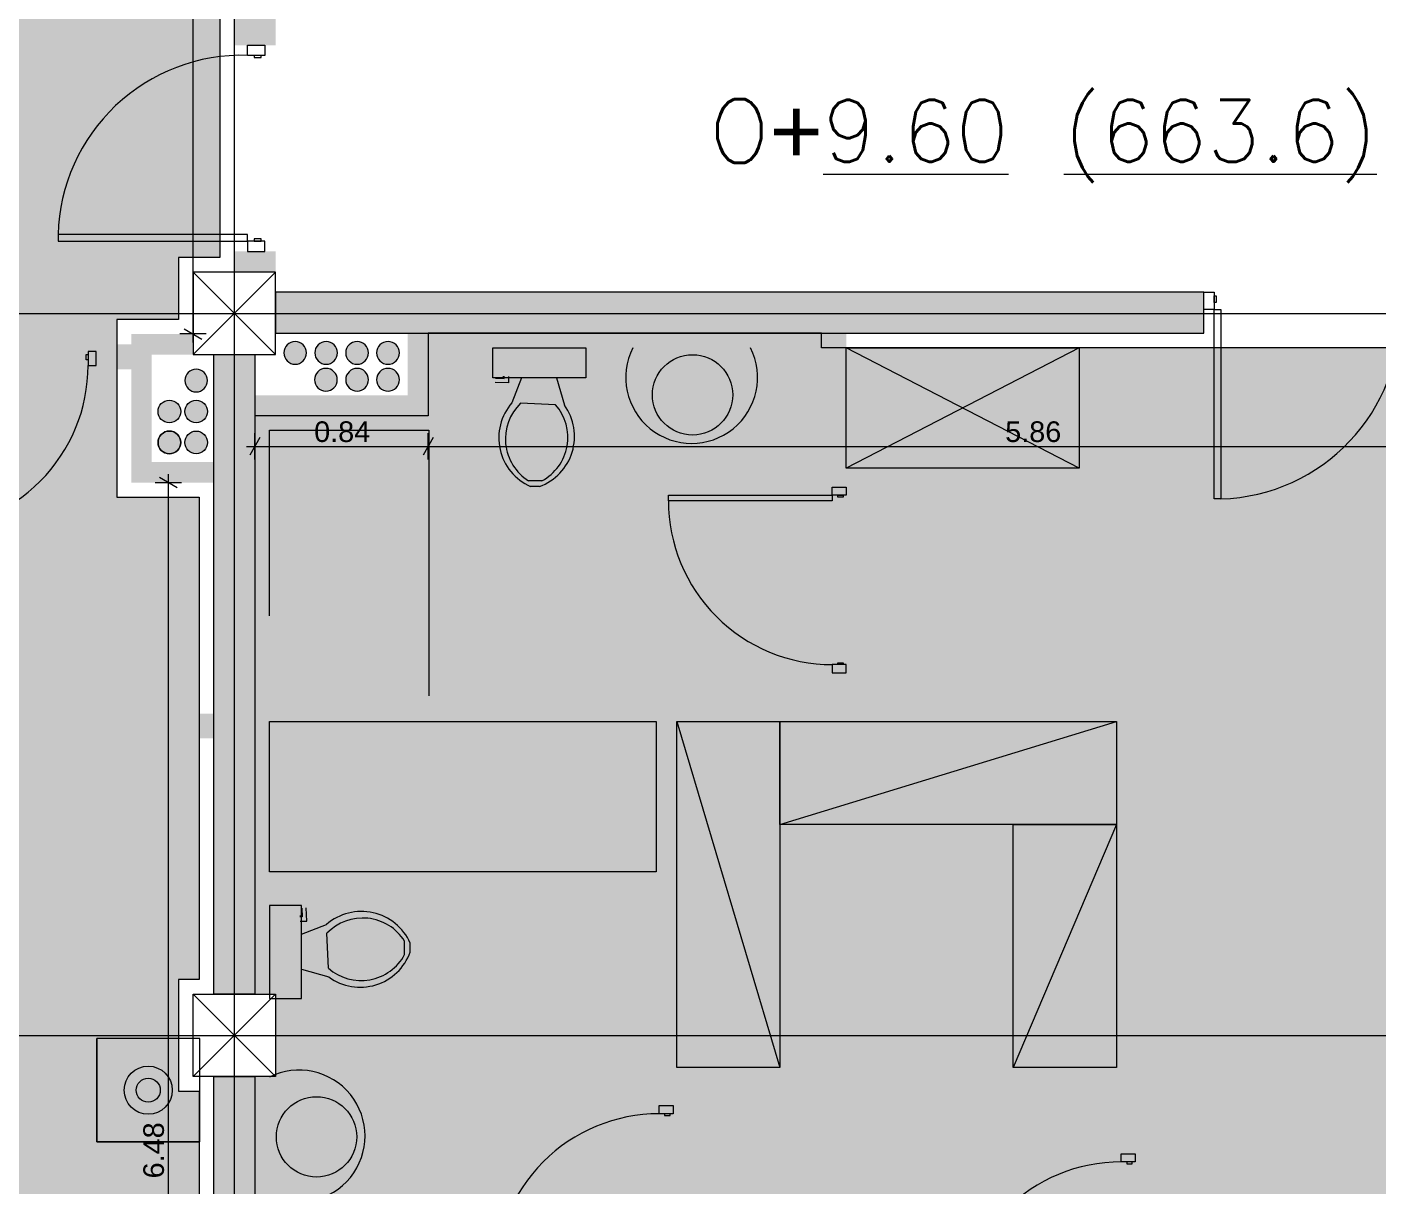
# Model space of a CAD drawing. Header units: millimetres. Extents: x 475616349 to 476941521, y 4620115302 to 4621446928.
# Drawn here: x 476524333 to 476530883, y 4620571105 to 4620576724 of the extents above; entities that cross this region are included whole.
import ezdxf

# ---------------------------------------------------------------- set-up
doc = ezdxf.new("R2010")
doc.units = ezdxf.units.MM
doc.header["$MEASUREMENT"] = 0
doc.set_wipeout_variables(frame=1)
doc.linetypes.add('Wipeout_Contour', pattern=[1000, 0, -1000])
for name, color, linetype, lineweight in [('0_Pen_No__2_Pen_No__7_Pen_No__2_Pen_No__7', 7, 'Continuous', 0), ('0_Pen_No__7_Pen_No__7_Pen_No__7', 7, 'Continuous', 0), ('2D Drafting - General_Pen_No__1_Pen_No__7', 7, 'Continuous', 0), ('2D Drafting - General_Pen_No__1_Pen_No__7_Pen_No__7', 7, 'Continuous', 0), ('2D Drafting - General_Pen_No__250_Pen_No__2_Pen_No__7', 7, 'Continuous', 0), ('2D Drafting - General_Pen_No__250_Pen_No__7_Pen_No__250', 7, 'Continuous', 0), ('2D Drafting - General_Pen_No__250_Pen_No__7_Pen_No__7', 7, 'Continuous', 0), ('2D Drafting - General_Pen_No__7_Pen_No__7_Pen_No__7', 7, 'Continuous', 0), ('Doors_Pen_No__7_Pen_No__7_Pen_No__7', 7, 'Continuous', 0), ('G-Anno-Nplt_Pen_No__151', 151, 'Continuous', 0), ('G-Anno-Nplt_Pen_No__4', 7, 'Continuous', 0), ('New_._Pen_No__1', 1, 'Continuous', 0), ('New_0_Pen_No__7', 7, 'Continuous', 0), ('New_2D Drafting - General_Pen_No__250_Pen_No__7_Pen_No__7', 7, 'Continuous', 0), ('New_Structural - Bearing_Pen_No__250', 7, 'Continuous', 0), ('New_zoma_Pen_No__4', 7, 'Continuous', 0), ('New_zoma_Pen_No__7', 7, 'Continuous', 0), ('shaxtebi da milebi_Pen_No__1_Pen_No__1_Pen_No__1', 1, 'Continuous', 0), ('shaxtebi da milebi_Pen_No__1_Pen_No__1_Pen_No__5', 5, 'Continuous', 0), ('shaxtebi da milebi_Pen_No__5_Pen_No__5_Pen_No__5', 5, 'Continuous', 0), ('zoma_Pen_No__5_Pen_No__5', 5, 'Continuous', 0)]:
    doc.layers.add(name, color=color, linetype=linetype, lineweight=lineweight)
doc.layers.add('New_zoma', color=7, linetype='Continuous')
doc.layers.add('shaxtebi da milebi_Pen_No__1_Pen_No__1_Pen_No__252', color=7, linetype='Continuous', lineweight=0, true_color=0x666666)
doc.layers.add('shaxtebi da milebi_Pen_No__5_Pen_No__5_Pen_No__252', color=7, linetype='Continuous', lineweight=0, true_color=0x666666)
doc.styles.add('GENERATED_STYLE_1', font='arial.ttf')
doc.dimstyles.new('GENERATED_STYLE__18', dxfattribs={"dimtxt": 100, "dimasz": 64.421331, "dimexe": 0.18, "dimexo": 3, "dimgap": 0.09, "dimtad": 1, "dimtih": 1, "dimtoh": 1, "dimlfac": 0.001, "dimzin": 0, "dimdsep": 46, "dimtxsty": 'GENERATED_STYLE_1', "dimblk": 'ARROWHEAD_2', "dimblk1": 'ARROWHEAD_2', "dimblk2": 'ARROWHEAD_2', "dimcen": 0.09, "dimclrd": 7, "dimclre": 7, "dimclrt": 7, "dimadec": 0, "dimazin": 0, "dimtfac": 1, "dimtdec": 4, "dimtmove": 0, "dimatfit": 3, "dimfxl": 1, "dimtolj": 1, "dimtzin": 0, "dimarcsym": 0})
doc.dimstyles.new('GENERATED_STYLE__19', dxfattribs={"dimtxt": 100, "dimasz": 64.421331, "dimexe": 0.18, "dimexo": 3, "dimgap": 0.09, "dimtad": 1, "dimlfac": 0.001, "dimzin": 0, "dimdsep": 46, "dimtxsty": 'GENERATED_STYLE_1', "dimblk": 'ARROWHEAD_2', "dimblk1": 'ARROWHEAD_2', "dimblk2": 'ARROWHEAD_2', "dimcen": 0.09, "dimclrd": 7, "dimclre": 7, "dimclrt": 7, "dimadec": 0, "dimazin": 0, "dimtfac": 1, "dimtdec": 4, "dimtmove": 0, "dimatfit": 3, "dimfxl": 1, "dimtolj": 1, "dimtzin": 0, "dimarcsym": 0})

# ---------------------------------------------------------------- blocks, each defined once
blk = doc.blocks.new('*D1750', base_point=(476577134.1, 4620325125.7))
at = {"layer": 'New_zoma_Pen_No__4', "color": 7, "linetype": 'Continuous', "lineweight": 0, "transparency": 16777216}
for p, q in [((476525180.7, 4620582211.1), (476525096, 4620582260)), ((476525138.4, 4620582235.6), (476525138.4, 4620582277)), ((476525201.9, 4620582235.6), (476525074.8, 4620582235.6)), ((476525138.4, 4620575235.6), (476525138.4, 4620582235.6)), ((476525201.9, 4620575235.6), (476525074.8, 4620575235.6)), ((476525096, 4620575260), (476525180.7, 4620575211.1)), ((476525138.4, 4620575194.1), (476525138.4, 4620575235.6))]:
    blk.add_line(p, q, dxfattribs=at)
at = {"layer": 'New_zoma_Pen_No__7', "color": 7, "lineweight": 0, "transparency": 16777216, "insert": (476525118.4, 4620578602.5), "char_height": 100, "attachment_point": 7, "rotation": 90, "style": 'GENERATED_STYLE_1'}
blk.add_mtext('\\A1;{\\pql;\\fArial|b0|i0|c0|p34;7.00}', dxfattribs=at)
blk = doc.blocks.new('ARROWHEAD_2')
at = {"color": 0, "linetype": 'Continuous', "lineweight": 0}
for p, q in [((0, 0), (-1, 0)), ((-0.38, -0.66), (0.38, 0.66))]:
    blk.add_line(p, q, dxfattribs=at)
blk = doc.blocks.new('*D1753', base_point=(476577134.1, 4620325125.7))
at = {"layer": 'New_zoma_Pen_No__4', "color": 7, "linetype": 'Continuous', "lineweight": 0, "transparency": 16777216}
for p, q in [((476525462.8, 4620574732.9), (476525413.9, 4620574648.1)), ((476525438.4, 4620574626.9), (476525438.4, 4620574754.1)), ((476526303, 4620574732.9), (476526254.1, 4620574648.1)), ((476526278.6, 4620574626.9), (476526278.6, 4620574754.1)), ((476525396.9, 4620574690.5), (476525438.4, 4620574690.5)), ((476525438.4, 4620574690.5), (476526278.6, 4620574690.5))]:
    blk.add_line(p, q, dxfattribs=at)
at = {"layer": 'New_zoma_Pen_No__7', "color": 7, "lineweight": 0, "transparency": 16777216, "insert": (476525725.4, 4620574710.5), "char_height": 100, "attachment_point": 7, "style": 'GENERATED_STYLE_1'}
blk.add_mtext('\\A1;{\\pql;\\fArial|b0|i0|c0|p34;0.84}', dxfattribs=at)
blk = doc.blocks.new('*D1754', base_point=(476577134.1, 4620325125.7))
at = {"layer": 'New_zoma_Pen_No__4', "color": 7, "linetype": 'Continuous', "lineweight": 0, "transparency": 16777216}
for p, q in [((476526303, 4620574732.9), (476526254.1, 4620574648.1)), ((476526278.6, 4620574626.9), (476526278.6, 4620574754.1)), ((476532162.8, 4620574732.9), (476532113.8, 4620574648.1)), ((476532138.3, 4620574626.9), (476532138.3, 4620574754.1)), ((476526278.6, 4620574690.5), (476532138.3, 4620574690.5))]:
    blk.add_line(p, q, dxfattribs=at)
at = {"layer": 'New_zoma_Pen_No__7', "color": 7, "lineweight": 0, "transparency": 16777216, "insert": (476529075.4, 4620574710.5), "char_height": 100, "attachment_point": 7, "style": 'GENERATED_STYLE_1'}
blk.add_mtext('\\A1;{\\pql;\\fArial|b0|i0|c0|p34;5.86}', dxfattribs=at)
blk = doc.blocks.new('*D1971', base_point=(476577134.1, 4620325125.7))
at = {"layer": 'New_zoma_Pen_No__4', "color": 7, "linetype": 'Continuous', "lineweight": 0, "transparency": 16777216}
for p, q in [((476525082.1, 4620574514.5), (476524955, 4620574514.5)), ((476525060.9, 4620574490.1), (476524976.2, 4620574539)), ((476525018.5, 4620574514.5), (476525018.5, 4620574556)), ((476525018.5, 4620568035.6), (476525018.5, 4620574514.5)), ((476525082.1, 4620568035.6), (476524955, 4620568035.6)), ((476524976.2, 4620568060), (476525060.9, 4620568011.1)), ((476525018.5, 4620567994.1), (476525018.5, 4620568035.6))]:
    blk.add_line(p, q, dxfattribs=at)
at = {"layer": 'New_zoma_Pen_No__7', "color": 7, "lineweight": 0, "transparency": 16777216, "insert": (476524998.5, 4620571142), "char_height": 100, "attachment_point": 7, "rotation": 90, "style": 'GENERATED_STYLE_1'}
blk.add_mtext('\\A1;{\\pql;\\fArial|b0|i0|c0|p34;6.48}', dxfattribs=at)

msp = doc.modelspace()

# ---------------------------------------------------------------- hatches: boundary and pattern name
at = {"layer": '2D Drafting - General_Pen_No__250_Pen_No__2_Pen_No__7', "linetype": 'Continuous', "lineweight": 0}
msp.add_hatch(color=7, dxfattribs=at).paths.add_polyline_path([(476527383.513, 4620573357.664), (476527383.513, 4620571494.779), (476527483.237, 4620571494.779), (476527483.238, 4620573357.664)])
at = {"layer": '2D Drafting - General_Pen_No__250_Pen_No__7_Pen_No__7', "linetype": 'Continuous', "lineweight": 0}
for points in [[(476525338.366, 4620582035.567), (476525338.366, 4620576635.567), (476525538.366, 4620576635.567), (476525538.366, 4620582035.567)], [(476525338.366, 4620575635.567), (476525338.366, 4620575535.567), (476525538.366, 4620575535.567), (476525538.366, 4620575635.567)], [(476530038.366, 4620575438.825), (476525538.366, 4620575438.825), (476525538.366, 4620575238.825), (476530038.366, 4620575238.825)], [(476525238.366, 4620574514.549), (476524838.366, 4620574514.549), (476524838.366, 4620575235.567), (476525138.366, 4620575235.567), (476525138.366, 4620575135.567), (476524938.366, 4620575135.567), (476524938.366, 4620574614.736), (476525238.366, 4620574614.736)], [(476526178.366, 4620575238.825), (476526278.554, 4620575238.825), (476526278.554, 4620574838.825), (476525438.366, 4620574838.825), (476525438.366, 4620574938.825), (476526178.366, 4620574938.825)], [(476528184.719, 4620574493.293), (476528184.719, 4620575238.825), (476528304.719, 4620575238.825), (476528304.719, 4620574493.293)], [(476525438.366, 4620572035.567), (476525238.366, 4620572035.567), (476525238.366, 4620575135.567), (476525438.366, 4620575135.567)], [(476528184.719, 4620573477.664), (476528184.719, 4620573593.291), (476528304.719, 4620573593.291), (476528304.719, 4620573477.664), (476529614.238, 4620573477.664), (476529614.238, 4620573357.664), (476528304.719, 4620573357.664), (476528184.719, 4620573357.664), (476525438.366, 4620573357.664), (476525438.366, 4620573477.664)], [(476529734.238, 4620571261.677), (476529614.238, 4620571261.677), (476529614.238, 4620573477.664), (476529734.238, 4620573477.664)], [(476525438.366, 4620565835.567), (476525238.366, 4620565835.567), (476525238.366, 4620571635.567), (476525438.366, 4620571635.567)], [(476528121.217, 4620571679.841), (476528121.217, 4620571559.841), (476527483.237, 4620571559.874), (476527483.244, 4620571679.874)], [(476529614.238, 4620571679.764), (476529614.238, 4620571559.764), (476529107.999, 4620571559.79), (476529108.005, 4620571679.79)]]:
    msp.add_hatch(color=7, dxfattribs=at).paths.add_polyline_path(points)
at = {"layer": 'G-Anno-Nplt_Pen_No__151', "linetype": 'Continuous', "lineweight": 0, "true_color": 0x1f2f3f}
msp.add_hatch(color=169, dxfattribs=at).paths.add_polyline_path([(476525268.366, 4620581965.567), (476525268.366, 4620575605.567), (476525068.366, 4620575605.567), (476525068.366, 4620575305.567), (476524768.366, 4620575305.567), (476524768.366, 4620574444.549), (476525168.366, 4620574444.549), (476525168.366, 4620572105.567), (476525068.366, 4620572105.567), (476525068.366, 4620571565.567), (476525168.366, 4620571565.567), (476525168.366, 4620568105.567), (476521768.366, 4620568105.567), (476521768.366, 4620565705.567), (476519008.366, 4620565705.567), (476519008.366, 4620566505.696), (476518608.366, 4620566505.696), (476518608.366, 4620571565.567), (476518708.366, 4620571565.567), (476518708.366, 4620572105.567), (476518608.366, 4620572105.567), (476518608.366, 4620573392.859), (476518538.366, 4620573392.859), (476518538.366, 4620575135.567), (476518638.366, 4620575135.567), (476518638.366, 4620575385.567), (476518938.366, 4620575385.567), (476518938.366, 4620576406.585), (476518538.366, 4620576406.585), (476518538.366, 4620577008.837), (476518608.366, 4620577008.837), (476518608.366, 4620581065.57), (476522108.366, 4620581065.57), (476522108.366, 4620582165.567), (476525068.366, 4620582165.567), (476525068.366, 4620581965.567)])
h = msp.add_hatch(color=169, dxfattribs=at)
h.paths.add_polyline_path([(476525438.366, 4620572035.567), (476525538.366, 4620572035.567), (476525538.366, 4620571635.567), (476525508.366, 4620571635.567), (476525438.366, 4620571635.567), (476525438.366, 4620570494.779), (476525508.366, 4620570494.779), (476525508.366, 4620565905.567), (476525608.366, 4620565905.567), (476525608.366, 4620565705.568), (476531968.366, 4620565705.568), (476531968.366, 4620565905.567), (476532168.366, 4620565905.567), (476532168.366, 4620567205.567), (476539068.366, 4620567205.567), (476539068.366, 4620571565.567), (476537998.178, 4620571565.567), (476537998.178, 4620572105.567), (476539068.366, 4620572105.567), (476539068.366, 4620575065.567), (476538868.366, 4620575065.567), (476538868.366, 4620575168.825), (476532508.366, 4620575168.825), (476532508.366, 4620575065.567), (476532208.296, 4620575065.567), (476532208.296, 4620574768.824), (476531228.178, 4620574768.824), (476531228.178, 4620575168.825), (476528184.719, 4620575168.825), (476528184.719, 4620575238.824), (476526278.554, 4620575238.824), (476526278.554, 4620574838.824), (476525438.366, 4620574838.824)])
h.paths.add_polyline_path([(476532038.366, 4620571635.567), (476532438.366, 4620571635.567), (476532438.366, 4620572035.567), (476532038.366, 4620572035.567)], flags=0)
at = {"layer": 'New_2D Drafting - General_Pen_No__250_Pen_No__7_Pen_No__7', "linetype": 'Continuous', "lineweight": 0}
for points in [[(476525238.366, 4620573275.34), (476523520.245, 4620573275.34), (476523520.245, 4620573394.762), (476523520.245, 4620575064.762), (476523520.245, 4620575185.216), (476523769.113, 4620575185.216), (476523769.113, 4620575064.762), (476523639.597, 4620575064.762), (476523639.597, 4620573394.762), (476525238.366, 4620573394.762)], [(476524669.113, 4620575185.216), (476524838.366, 4620575185.216), (476524838.366, 4620575064.762), (476524669.113, 4620575064.762)]]:
    msp.add_hatch(color=7, dxfattribs=at).paths.add_polyline_path(points)
at = {"layer": 'shaxtebi da milebi_Pen_No__1_Pen_No__1_Pen_No__1', "linetype": 'Continuous', "lineweight": 0}
for points in [[(476525688.366, 4620575143.825, -1), (476525578.366, 4620575143.825, -1)], [(476525153.366, 4620574954.736, -1), (476525153.366, 4620575064.736, -1)]]:
    msp.add_hatch(color=1, dxfattribs=at).paths.add_polyline_path(points)
at = {"layer": 'shaxtebi da milebi_Pen_No__1_Pen_No__1_Pen_No__252', "linetype": 'Continuous', "lineweight": 0, "true_color": 0x666666}
msp.add_hatch(color=251, dxfattribs=at).paths.add_polyline_path([(476525023.366, 4620574804.736, -1), (476525023.366, 4620574914.736, -1)])
at = {"layer": 'shaxtebi da milebi_Pen_No__1_Pen_No__1_Pen_No__5', "linetype": 'Continuous', "lineweight": 0}
for points in [[(476525153.366, 4620574804.736, -1), (476525153.366, 4620574914.736, -1)], [(476525023.366, 4620574654.736, -1), (476525023.366, 4620574764.736, -1)], [(476525153.366, 4620574654.736, -1), (476525153.366, 4620574764.736, -1)]]:
    msp.add_hatch(color=5, dxfattribs=at).paths.add_polyline_path(points)
at = {"layer": 'shaxtebi da milebi_Pen_No__5_Pen_No__5_Pen_No__252', "linetype": 'Continuous', "lineweight": 0, "true_color": 0x666666}
for points in [[(476525837.49, 4620575013.825, 1), (476525727.49, 4620575013.825, 1)], [(476525988.507, 4620575013.825, 1), (476525878.507, 4620575013.825, 1)]]:
    msp.add_hatch(color=251, dxfattribs=at).paths.add_polyline_path(points)
at = {"layer": 'shaxtebi da milebi_Pen_No__5_Pen_No__5_Pen_No__5', "linetype": 'Continuous', "lineweight": 0}
for points in [[(476525783.366, 4620575198.825, 1), (476525783.366, 4620575088.825, 1)], [(476525933.366, 4620575198.825, 1), (476525933.366, 4620575088.825, 1)], [(476526138.366, 4620575143.753, 1), (476526028.366, 4620575143.753, 1)], [(476526138.366, 4620575013.825, 1), (476526028.366, 4620575013.825, 1)]]:
    msp.add_hatch(color=5, dxfattribs=at).paths.add_polyline_path(points)

# ---------------------------------------------------------------- linework, layer by layer
at = {"layer": '0_Pen_No__2_Pen_No__7_Pen_No__2_Pen_No__7', "color": 7, "linetype": 'Continuous', "lineweight": 0, "flags": 128}
for points in [[(476525508.366, 4620573357.664), (476527383.513, 4620573357.664), (476527383.514, 4620572627.852), (476525508.366, 4620572627.851)], [(476527483.244, 4620571679.874), (476527483.243, 4620573357.664), (476527983.056, 4620573357.664), (476527983.056, 4620571679.875)], [(476527983.056, 4620573357.664), (476529614.238, 4620573357.664), (476529614.238, 4620572857.852), (476527983.056, 4620572857.852)], [(476529614.238, 4620572857.852), (476529614.238, 4620571679.764), (476529114.426, 4620571679.764), (476529114.426, 4620572857.852)]]:
    msp.add_lwpolyline(points, close=True, dxfattribs=at)
at = {"layer": '0_Pen_No__7_Pen_No__7_Pen_No__7', "color": 7, "linetype": 'Continuous', "lineweight": 0}
for p, q in [((476526666.811, 4620574998.031), (476526603.22, 4620575000.811)), ((476526604.147, 4620575022.008), (476526646.541, 4620575020.155)), ((476526641.872, 4620575030.977), (476526641.409, 4620575020.379)), ((476526646.541, 4620575020.155), (476526647.004, 4620575030.753)), ((476526668.201, 4620575029.826), (476526666.811, 4620574998.031)), ((476526730.157, 4620575022.774), (476526683.838, 4620574901.718)), ((476526900.066, 4620575022.774), (476526938.201, 4620574890.598)), ((476526895.808, 4620574892.452), (476526726.232, 4620574899.865)), ((476525665.174, 4620572452.507), (476525667.027, 4620572410.113)), ((476525689.151, 4620572389.843), (476525686.371, 4620572453.434)), ((476525656.204, 4620572414.782), (476525666.803, 4620572415.246)), ((476525667.027, 4620572410.113), (476525656.429, 4620572409.65)), ((476525657.355, 4620572388.453), (476525689.151, 4620572389.843)), ((476525664.408, 4620572326.497), (476525785.464, 4620572372.816)), ((476525794.73, 4620572160.847), (476525787.317, 4620572330.422)), ((476525664.408, 4620572156.588), (476525796.584, 4620572118.453))]:
    msp.add_line(p, q, dxfattribs=at)
at = {"layer": '0_Pen_No__7_Pen_No__7_Pen_No__7', "color": 7, "linetype": 'Continuous', "lineweight": 0, "flags": 128}
for points in [[(476526591.564, 4620575168.825), (476527042.001, 4620575168.825), (476527042.001, 4620575022.774), (476526591.564, 4620575022.774)], [(476525508.366, 4620572465.09), (476525508.366, 4620572014.653), (476525664.408, 4620572014.653), (476525664.408, 4620572465.09)]]:
    msp.add_lwpolyline(points, close=True, dxfattribs=at)
for points in [[(476526829.631, 4620574523.312), (476526764.471, 4620574523.312)], [(476526817.418, 4620574496.013), (476526774.328, 4620574496.013)], [(476526163.87, 4620572227.023), (476526163.87, 4620572292.184)], [(476526191.169, 4620572239.236), (476526191.169, 4620572282.326)]]:
    msp.add_lwpolyline(points, dxfattribs=at)
at = {"layer": '0_Pen_No__7_Pen_No__7_Pen_No__7', "color": 7, "linetype": 'Continuous', "lineweight": 0}
for centre in [(476527559.825, 4620574940.324), (476525736.867, 4620571343.35)]:
    msp.add_circle(centre, 194.708, dxfattribs=at)
for centre, radius, start, end in [((476527555.509, 4620575024.809), 319.521, 153.2098825, 26.7901175), ((476526878.599, 4620574732.213), 258.192, 138.9659227, 246.1808163), ((476526892.802, 4620574726.561), 240.373, 133.864547, 237.7317227), ((476526729.393, 4620574738.737), 258.193, 289.9335457, 36.0275299), ((476526714.751, 4620574734.345), 240.373, 298.549833, 41.128912), ((476525954.968, 4620572178.055), 258.192, 23.8191917, 131.0340853), ((476525960.621, 4620572163.852), 240.373, 32.2682854, 136.135461), ((476525952.836, 4620572341.903), 240.373, 228.8710961, 331.4501751), ((476525948.445, 4620572327.262), 258.193, 233.9724781, 340.0664623), ((476525652.382, 4620571347.666), 319.521, 243.2098745, 116.7901094)]:
    msp.add_arc(centre, radius, start, end, dxfattribs=at)
at = {"layer": '2D Drafting - General_Pen_No__1_Pen_No__7', "color": 7, "linetype": 'Continuous', "lineweight": 0}
for p, q in [((476525538.366, 4620575135.567), (476525138.366, 4620575535.567)), ((476525138.366, 4620575135.567), (476525538.366, 4620575535.567)), ((476525138.366, 4620571635.567), (476525538.366, 4620572035.567)), ((476525538.366, 4620571635.567), (476525138.366, 4620572035.567))]:
    msp.add_line(p, q, dxfattribs=at)
at = {"layer": '2D Drafting - General_Pen_No__1_Pen_No__7', "color": 7, "linetype": 'Continuous', "lineweight": 0, "flags": 128}
for points in [[(476525138.366, 4620575135.567), (476525538.366, 4620575135.567), (476525538.366, 4620575535.567), (476525138.366, 4620575535.567)], [(476525538.366, 4620571635.567), (476525138.366, 4620571635.567), (476525138.366, 4620572035.567), (476525538.366, 4620572035.567)]]:
    msp.add_lwpolyline(points, close=True, dxfattribs=at)
at = {"layer": '2D Drafting - General_Pen_No__1_Pen_No__7_Pen_No__7', "color": 7, "linetype": 'Continuous', "lineweight": 0}
for centre, start, end in [((476525376.614, 4620575693.289), 88.396194, 178.396194), ((476530096.088, 4620575329.158), 271.603806, 1.603806)]:
    msp.add_arc(centre, 893.239, start, end, dxfattribs=at)
at = {"layer": '2D Drafting - General_Pen_No__250_Pen_No__7_Pen_No__250', "color": 7, "linetype": 'Continuous', "lineweight": 0, "flags": 128}
for points in [[(476525438.366, 4620572035.567), (476525238.366, 4620572035.567), (476525238.366, 4620575135.567), (476525438.366, 4620575135.567)], [(476525438.366, 4620565835.567), (476525238.366, 4620565835.567), (476525238.366, 4620571635.567), (476525438.366, 4620571635.567)]]:
    msp.add_lwpolyline(points, close=True, dxfattribs=at)
at = {"layer": '2D Drafting - General_Pen_No__250_Pen_No__7_Pen_No__7', "color": 7, "linetype": 'Continuous', "lineweight": 0, "flags": 128}
msp.add_lwpolyline([(476530038.366, 4620575438.825), (476525538.366, 4620575438.825), (476525538.366, 4620575238.825), (476530038.366, 4620575238.825)], close=True, dxfattribs=at)
at = {"layer": '2D Drafting - General_Pen_No__7_Pen_No__7_Pen_No__7', "color": 7, "linetype": 'Continuous', "lineweight": 0}
for centre, start, end in [((476523835.289, 4620575083.209), 269.998516, 0.0001975), ((476528236.984, 4620574427.115), 179.998516, 270.0001975), ((476527397.488, 4620570660.957), 89.9983269, 180.0000084), ((476529637.594, 4620570427.857), 89.9968334, 179.9985149)]:
    msp.add_arc(centre, 794.311, start, end, dxfattribs=at)
at = {"layer": 'Doors_Pen_No__7_Pen_No__7_Pen_No__7', "color": 7, "linetype": 'Continuous', "lineweight": 0, "flags": 128}
for points in [[(476525486.28, 4620576635.567), (476525486.28, 4620576586.178), (476525401.614, 4620576586.178), (476525401.614, 4620576635.567)], [(476525468.28, 4620576575.067), (476525468.28, 4620576586.178), (476525434.947, 4620576586.178), (476525434.947, 4620576575.067)], [(476525401.614, 4620575684.956), (476525401.614, 4620575718.289), (476524483.725, 4620575718.289), (476524483.725, 4620575684.956)], [(476525468.28, 4620575684.956), (476525468.28, 4620575696.067), (476525434.947, 4620575696.067), (476525434.947, 4620575684.956)], [(476525486.28, 4620575635.567), (476525486.28, 4620575684.956), (476525401.614, 4620575684.956), (476525401.614, 4620575635.567)], [(476530038.366, 4620575438.825), (476530087.755, 4620575438.825), (476530087.755, 4620575354.158), (476530038.366, 4620575354.158)], [(476530087.755, 4620575420.825), (476530098.866, 4620575420.825), (476530098.866, 4620575387.491), (476530087.755, 4620575387.491)], [(476530087.755, 4620575354.158), (476530121.088, 4620575354.158), (476530121.088, 4620574436.269), (476530087.755, 4620574436.269)], [(476524620.713, 4620575136.546), (476524629.602, 4620575136.545), (476524629.601, 4620575109.879), (476524620.712, 4620575109.879)], [(476524669.113, 4620575150.944), (476524629.602, 4620575150.945), (476524629.6, 4620575083.212), (476524669.112, 4620575083.211)], [(476528236.984, 4620574453.782), (476528236.984, 4620574427.115), (476527442.673, 4620574427.136), (476527442.673, 4620574453.802)], [(476528304.719, 4620574493.291), (476528304.718, 4620574453.78), (476528236.984, 4620574453.782), (476528236.985, 4620574493.293)], [(476528290.318, 4620574453.78), (476528290.317, 4620574444.891), (476528263.651, 4620574444.892), (476528263.651, 4620574453.781)], [(476528304.719, 4620573593.291), (476528304.72, 4620573632.802), (476528236.986, 4620573632.804), (476528236.985, 4620573593.293)], [(476528290.32, 4620573641.691), (476528290.32, 4620573632.803), (476528263.653, 4620573632.803), (476528263.653, 4620573641.692)], [(476527465.244, 4620571494.779), (476527465.244, 4620571455.268), (476527397.511, 4620571455.268), (476527397.511, 4620571494.779)], [(476527450.844, 4620571446.379), (476527450.844, 4620571455.268), (476527424.178, 4620571455.268), (476527424.178, 4620571446.379)], [(476529705.373, 4620571261.677), (476529705.372, 4620571222.166), (476529637.638, 4620571222.168), (476529637.639, 4620571261.679)], [(476529690.971, 4620571213.278), (476529690.972, 4620571222.167), (476529664.305, 4620571222.167), (476529664.305, 4620571213.278)]]:
    msp.add_lwpolyline(points, close=True, dxfattribs=at)
at = {"layer": 'G-Anno-Nplt_Pen_No__4', "color": 7, "linetype": 'Continuous', "lineweight": 0, "flags": 128}
for points in [[(476522108.366, 4620582165.567), (476525068.366, 4620582165.567), (476525068.366, 4620581965.567), (476525268.366, 4620581965.567), (476525268.366, 4620575605.567), (476525068.366, 4620575605.567), (476525068.366, 4620575305.567), (476524768.366, 4620575305.567), (476524768.366, 4620574444.549), (476525168.366, 4620574444.549), (476525168.366, 4620572105.567), (476525068.366, 4620572105.567), (476525068.366, 4620571565.567), (476525168.366, 4620571565.567), (476525168.366, 4620568105.567), (476521768.366, 4620568105.567)], [(476531228.178, 4620575168.825), (476528184.719, 4620575168.825), (476528184.719, 4620575238.824), (476526278.554, 4620575238.824), (476526278.554, 4620574838.824), (476525438.366, 4620574838.824), (476525438.366, 4620572035.567), (476525538.366, 4620572035.567), (476525538.366, 4620571635.567), (476525508.366, 4620571635.567), (476525438.366, 4620571635.567), (476525438.366, 4620570494.779)]]:
    msp.add_lwpolyline(points, dxfattribs=at)
at = {"layer": 'New_0_Pen_No__7', "color": 7, "linetype": 'Continuous', "lineweight": 0}
for p, q in [((476524671.083, 4620571319.714), (476524671.083, 4620571819.714)), ((476525171.083, 4620571319.714), (476524671.083, 4620571319.714))]:
    msp.add_line(p, q, dxfattribs=at)
for points in [[(476528304.719, 4620575168.825), (476529434.531, 4620575168.825), (476529434.531, 4620574584.749), (476528304.719, 4620574584.749)], [(476524671.083, 4620571319.714), (476525171.083, 4620571319.714), (476525171.083, 4620571819.714), (476524671.083, 4620571819.714)]]:
    msp.add_lwpolyline(points, close=True, dxfattribs=at)
for points in [[(476529434.531, 4620575168.825), (476528304.719, 4620574584.749)], [(476529434.531, 4620574584.749), (476528304.719, 4620575168.825)], [(476525508.366, 4620573868.825), (476525508.366, 4620574768.825), (476526281.465, 4620574768.825), (476526281.465, 4620573481.224)]]:
    msp.add_lwpolyline(points, dxfattribs=at)
for radius in [116.667, 58.333]:
    msp.add_circle((476524921.083, 4620571569.714), radius, dxfattribs=at)
at = {"layer": 'New_Structural - Bearing_Pen_No__250', "color": 7, "linetype": 'Continuous', "lineweight": 0}
for p, q in [((476527483.243, 4620573357.664), (476527983.056, 4620571679.875)), ((476527983.056, 4620572857.852), (476529614.238, 4620573357.664)), ((476529614.238, 4620572857.852), (476529114.426, 4620571679.764))]:
    msp.add_line(p, q, dxfattribs=at)
at = {"layer": 'shaxtebi da milebi_Pen_No__1_Pen_No__1_Pen_No__1', "color": 1, "linetype": 'Continuous', "lineweight": 0, "flags": 128}
for points in [[(476525688.366, 4620575143.825, 1), (476525578.366, 4620575143.825, 1)], [(476525153.366, 4620574954.736, 1), (476525153.366, 4620575064.736, 1)]]:
    msp.add_lwpolyline(points, format="xyb", close=True, dxfattribs=at)
at = {"layer": 'shaxtebi da milebi_Pen_No__1_Pen_No__1_Pen_No__252', "color": 251, "linetype": 'Continuous', "lineweight": 0, "true_color": 0x666666, "flags": 128}
for points in [[(476525023.366, 4620574804.736, -1), (476525023.366, 4620574914.736, -1)], [(476525023.366, 4620574654.736, 1), (476525023.366, 4620574764.736, 1)]]:
    msp.add_lwpolyline(points, format="xyb", close=True, dxfattribs=at)
at = {"layer": 'shaxtebi da milebi_Pen_No__1_Pen_No__1_Pen_No__5', "color": 5, "linetype": 'Continuous', "lineweight": 0, "flags": 128}
for points in [[(476525153.366, 4620574804.736, -1), (476525153.366, 4620574914.736, -1)], [(476525023.366, 4620574654.736, -1), (476525023.366, 4620574764.736, -1)], [(476525153.366, 4620574654.736, -1), (476525153.366, 4620574764.736, -1)]]:
    msp.add_lwpolyline(points, format="xyb", close=True, dxfattribs=at)
at = {"layer": 'shaxtebi da milebi_Pen_No__5_Pen_No__5_Pen_No__252', "color": 251, "linetype": 'Continuous', "lineweight": 0, "true_color": 0x666666, "flags": 128}
for points in [[(476525837.49, 4620575013.825, 1), (476525727.49, 4620575013.825, 1)], [(476525988.507, 4620575013.825, 1), (476525878.507, 4620575013.825, 1)]]:
    msp.add_lwpolyline(points, format="xyb", close=True, dxfattribs=at)
at = {"layer": 'shaxtebi da milebi_Pen_No__5_Pen_No__5_Pen_No__5', "color": 5, "linetype": 'Continuous', "lineweight": 0, "flags": 128}
for points in [[(476525783.366, 4620575198.825, 1), (476525783.366, 4620575088.825, 1)], [(476525933.366, 4620575198.825, 1), (476525933.366, 4620575088.825, 1)], [(476526138.366, 4620575143.753, 1), (476526028.366, 4620575143.753, 1)], [(476526138.366, 4620575013.825, 1), (476526028.366, 4620575013.825, 1)]]:
    msp.add_lwpolyline(points, format="xyb", close=True, dxfattribs=at)
at = {"layer": 'zoma_Pen_No__5_Pen_No__5', "color": 5, "linetype": 'Continuous', "lineweight": 0}
for p, q in [((476525338.366, 4620585945.164), (476525338.366, 4620561234.358)), ((476493657.815, 4620575335.567), (476543544.196, 4620575335.567)), ((476493657.815, 4620575335.567), (476543544.196, 4620575335.567)), ((476493657.815, 4620571835.567), (476543544.196, 4620571835.567)), ((476493657.815, 4620571835.567), (476543544.196, 4620571835.567))]:
    msp.add_line(p, q, dxfattribs=at)

# ---------------------------------------------------------------- dimensions: what is measured, and where the dimension line sits
at = {"layer": 'New_zoma', "color": 7, "linetype": 'Continuous', "lineweight": 0}
for base, p1, p2, picture, middle in [((476525138.366, 4620582235.567), (476525138.366, 4620575235.567), (476525138.366, 4620582235.567), '*D1750', (476525068.366, 4620578732.42)), ((476525018.549, 4620574514.549), (476525238.366, 4620568035.567), (476525238.366, 4620574514.549), '*D1971', (476524948.549, 4620571271.911))]:
    dim = msp.add_linear_dim(base=base, p1=p1, p2=p2, angle=90, dimstyle='GENERATED_STYLE__19', dxfattribs=at)
    dim.commit()
    dim.dimension.update_dxf_attribs({"geometry": picture, "text_midpoint": middle, "dimtype": 160, "text_rotation": 90})
for base, p1, p2, picture, middle in [((476526278.554, 4620574690.495), (476525438.366, 4620574838.825), (476526278.554, 4620574838.825), '*D1753', (476525855.313, 4620574760.495)), ((476532138.295, 4620574690.495), (476526278.554, 4620574838.825), (476532138.295, 4620574838.825), '*D1754', (476529205.278, 4620574760.495))]:
    dim = msp.add_linear_dim(base=base, p1=p1, p2=p2, dimstyle='GENERATED_STYLE__18', dxfattribs=at)
    dim.commit()
    dim.dimension.update_dxf_attribs({"geometry": picture, "text_midpoint": middle, "dimtype": 160})

# ---------------------------------------------------------------- wipeouts: each hides what was drawn before it
at = {"color": 1, "linetype": 'Wipeout_Contour', "lineweight": 0, "ltscale": 18580335585.74028}
msp.add_wipeout([(476527838.752, 4620576451.717), (476530679.751, 4620576451.717), (476530679.751, 4620575915.817), (476527838.752, 4620575915.817)], dxfattribs=at).dxf.layer = 'New_._Pen_No__1'

# ---------------------------------------------------------------- next in the draw order: texts
at = {"layer": 'New_._Pen_No__1', "color": 1, "linetype": 'Continuous', "lineweight": 0, "insert": (476529259.251, 4620576379.053), "char_height": 308.823529, "attachment_point": 2}
msp.add_mtext('\\A1;{\\pqc;\\Ftxt.shx;O\\fArial|b0|i0|c0|p34;\\H1.029412x;+\\Ftxt.shx;\\L\\H0.943673x;\\L9.60 (663.\\Ftxt.shx;6\\Ftxt.shx;)}', dxfattribs=at)

doc.saveas('drawing.dxf')
